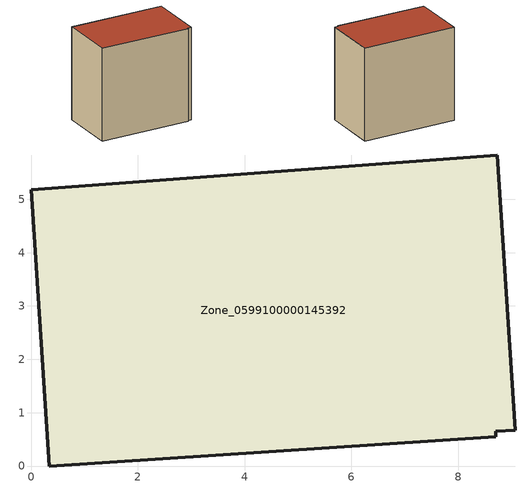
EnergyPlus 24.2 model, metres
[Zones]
Zone_0599100000145392
 floor ground (C_G): 9.07,0.67 8.71,0.65 8.71,0.55 0.34,0 0,5.18 8.74,5.83 z0
 wall outside (C_F): 9.07,0.67 8.74,5.83 0,5.18 0.34,0 8.71,0.55 8.71,0.65 9.07,0.67 z0:8.56
 roof outside (C_R): 8.71,0.65 9.07,0.67 8.74,5.83 0,5.18 0.34,0 8.71,0.55 z8.56
[BUILDING]
Pand.0599100000145392: North Axis=0; Terrain=City; Loads Convergence Tolerance Value=0.04; Temperature Convergence Tolerance Value=0.4; Solar Distribution=FullExterior; Maximum Number of Warmup Days=25; Minimum Number of Warmup Days=1
[Site:Location]
Rotterdam.The.Hague.AP_ZH_NLD Design_Conditions: Latitude=51.96; Longitude=4.45; Time Zone=1; Elevation=-4.5
[SITE:GROUNDTEMPERATURE:BUILDINGSURFACE]
18, 18, 18, 18, 18, 18, 18, 18, 18, 18, 18, 18
[MATERIAL] Thermal Absorptance=0.9; Solar Absorptance=0.7; Visible Absorptance=0.7
Name | Roughness | Thickness | Conductivity | Density | Specific Heat
G.TC.1946 | MediumSmooth | 0.15 | 1 | 540 | 1210
F.TC.1946 | Rough | 0.3 | 0.857143 | 1920 | 840
R.TC.1946 | MediumRough | 0.2 | 0.909091 | 1500 | 1000
[CONSTRUCTION]
C_G: G.TC.1946
C_F: F.TC.1946
C_R: R.TC.1946
[ZONE]
Zone_0599100000145392: Type=1; Multiplier=1; Ceiling Height=Autocalculate; Volume=Autocalculate; Floor Area=autocalculate; Part of Total Floor Area=Yes
[ZONEINFILTRATION:DESIGNFLOWRATE]
Infil_Zone_0599100000145392: Zone or ZoneList or Space or SpaceList=Zone_0599100000145392; Schedule=AlwaysOn; Design Flow Rate Calculation Method=Flow/Area; Flow Rate per Floor Area=0.003; Constant Term Coefficient=1; Temperature Term Coefficient=0; Velocity Term Coefficient=0; Velocity Squared Term Coefficient=0
[HVACTEMPLATE:ZONE:IDEALLOADSAIRSYSTEM]
Zone_0599100000145392: Maximum Heating Supply Air Temperature=50; Minimum Cooling Supply Air Temperature=13; Maximum Heating Supply Air Humidity Ratio=0.0156; Minimum Cooling Supply Air Humidity Ratio=0.0077; Heating Limit=NoLimit; Cooling Limit=NoLimit; Dehumidification Control Type=ConstantSensibleHeatRatio; Cooling Sensible Heat Ratio=0.7; Dehumidification Setpoint=60; Humidification Control Type=None; Humidification Setpoint=30; Outdoor Air Method=None; Outdoor Air Flow Rate per Person=0.00944; Outdoor Air Flow Rate per Zone Floor Area=0; Outdoor Air Flow Rate per Zone=0; Demand Controlled Ventilation Type=None; Outdoor Air Economizer Type=NoEconomizer; Heat Recovery Type=None; Sensible Heat Recovery Effectiveness=0.7; Latent Heat Recovery Effectiveness=0.65
[ZONECONTROL:THERMOSTAT]
ThermostatControl_Zone_0599100000145392: Zone or ZoneList=Zone_0599100000145392; Control Type Schedule=DualSetpointControlType; Control 1=Thermostat_Zone_0599100000145392; Temperature Difference Between Cutout And Setpoint=0
[THERMOSTATSETPOINT:DUALSETPOINT]
Thermostat_Zone_0599100000145392: Heating Setpoint Temperature Schedule=HeatingSetpoint_Zone_0599100000145392; Cooling Setpoint Temperature Schedule=CoolingSetpoint_Zone_0599100000145392
[SCHEDULE:COMPACT]
HeatingSetpoint_Zone_0599100000145392: Through: 12/31, For: AllDays, Until: 24:00, 21
CoolingSetpoint_Zone_0599100000145392: Through: 12/31, For: AllDays, Until: 24:00, 24
DualSetpointControlType: Through: 12/31, For: AllDays, Until: 24:00, 4
AlwaysOn: Through: 12/31, For: AllDays, Until: 24:00, 1
